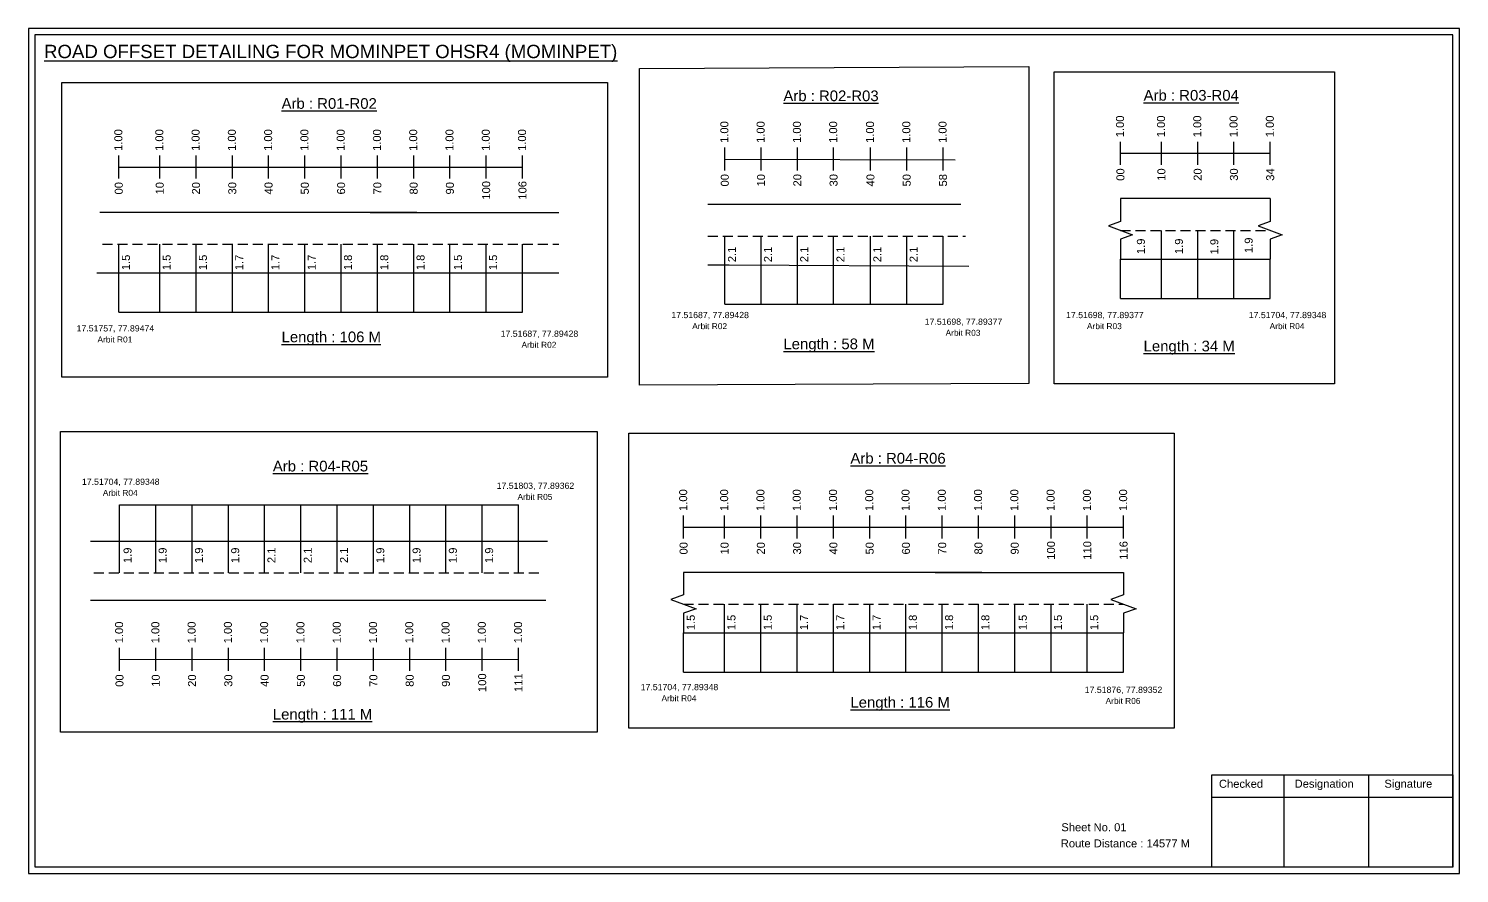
# Model space of a CAD drawing. Header units: inches. Extents: x 1446 to 12099, y 451 to 5049.
# Drawn here: x 3043 to 3579, y 2594 to 2910 of the extents above; entities that cross this region are included whole.
import ezdxf

# ---------------------------------------------------------------- set-up
doc = ezdxf.new("R2010")
doc.units = ezdxf.units.IN
doc.header["$MEASUREMENT"] = 0
doc.linetypes.add('DASHED2', pattern=[0.375, 0.25, -0.125])
doc.layers.add('PDF_Geometry', color=7, linetype='Continuous')
doc.layers.add('PDF_Text', color=5, linetype='Continuous')
doc.styles.add('PDF Arial', font='arial.ttf')
doc.styles.get("Standard").update_dxf_attribs({"font": 'arial.ttf'})

msp = doc.modelspace()

# ---------------------------------------------------------------- linework, layer by layer
at = {"color": 217, "true_color": 0x93278f}
for p, q in [((3304.04, 2857.17), (3304.04, 2865.73)), ((3317.64, 2857.17), (3317.64, 2865.73)), ((3331.24, 2857.17), (3331.24, 2865.73)), ((3344.84, 2857.17), (3344.84, 2865.73)), ((3358.66, 2857.17), (3358.66, 2865.73)), ((3372.26, 2857.17), (3372.26, 2865.73)), ((3385.86, 2857.17), (3385.86, 2865.73)), ((3452.4, 2859.31), (3452.4, 2867.86)), ((3467.76, 2859.31), (3467.76, 2867.86)), ((3481.36, 2859.31), (3481.36, 2867.86)), ((3494.96, 2859.31), (3494.96, 2867.86)), ((3508.56, 2859.31), (3508.56, 2867.86)), ((3076.82, 2854.17), (3076.82, 2862.73)), ((3092.19, 2854.17), (3092.19, 2862.73)), ((3105.79, 2854.17), (3105.79, 2862.73)), ((3119.39, 2854.17), (3119.39, 2862.73)), ((3132.99, 2854.17), (3132.99, 2862.73)), ((3146.59, 2854.17), (3146.59, 2862.73)), ((3160.19, 2854.17), (3160.19, 2862.73)), ((3173.79, 2854.17), (3173.79, 2862.73)), ((3187.39, 2854.17), (3187.39, 2862.73)), ((3200.99, 2854.17), (3200.99, 2862.73)), ((3214.59, 2854.17), (3214.59, 2862.73)), ((3228.19, 2854.17), (3228.19, 2862.73)), ((3304.04, 2861.44), (3390.37, 2861.2)), ((3452.4, 2863.58), (3508.56, 2863.58)), ((3076.82, 2858.44), (3228.19, 2858.44)), ((3288.6, 2719.19), (3288.6, 2727.75)), ((3303.97, 2719.19), (3303.97, 2727.75)), ((3317.57, 2719.19), (3317.57, 2727.75)), ((3331.17, 2719.19), (3331.17, 2727.75)), ((3344.77, 2719.19), (3344.77, 2727.75)), ((3358.37, 2719.19), (3358.37, 2727.75)), ((3371.97, 2719.19), (3371.97, 2727.75)), ((3385.57, 2719.19), (3385.57, 2727.75)), ((3399.17, 2719.19), (3399.17, 2727.75)), ((3412.77, 2719.19), (3412.77, 2727.75)), ((3426.37, 2719.19), (3426.37, 2727.75)), ((3439.97, 2719.19), (3439.97, 2727.75)), ((3453.57, 2719.19), (3453.57, 2727.75)), ((3288.6, 2723.46), (3453.57, 2723.46)), ((3077.09, 2669.58), (3077.09, 2678.14)), ((3090.69, 2669.58), (3090.69, 2678.14)), ((3104.29, 2669.58), (3104.29, 2678.14)), ((3117.89, 2669.58), (3117.89, 2678.14)), ((3131.49, 2669.58), (3131.49, 2678.14)), ((3145.09, 2669.58), (3145.09, 2678.14)), ((3158.69, 2669.58), (3158.69, 2678.14)), ((3172.29, 2669.58), (3172.29, 2678.14)), ((3185.89, 2669.58), (3185.89, 2678.14)), ((3199.49, 2669.58), (3199.49, 2678.14)), ((3213.09, 2669.58), (3213.09, 2678.14)), ((3226.69, 2669.58), (3226.69, 2678.14)), ((3077.09, 2673.85), (3226.69, 2673.88))]:
    msp.add_line(p, q, dxfattribs=at)
for p, q in [((3392.59, 2844.45), (3297.63, 2844.45)), ((3508.56, 2846.58), (3452.4, 2846.58)), ((3188.59, 2841.45), (3069.73, 2841.45)), ((3171.11, 2841.45), (3241.79, 2841.45)), ((3467.76, 2809.16), (3467.76, 2834.7)), ((3481.36, 2809.16), (3481.36, 2834.7)), ((3494.96, 2809.16), (3494.96, 2834.7)), ((3076.82, 2804.03), (3076.82, 2829.57)), ((3092.19, 2804.03), (3092.19, 2829.57)), ((3105.79, 2804.03), (3105.79, 2829.57)), ((3119.39, 2804.03), (3119.39, 2829.57)), ((3132.99, 2804.03), (3132.99, 2829.57)), ((3146.59, 2804.03), (3146.59, 2829.57)), ((3160.19, 2804.03), (3160.19, 2829.57)), ((3173.79, 2804.03), (3173.79, 2829.57)), ((3187.39, 2804.03), (3187.39, 2829.57)), ((3200.99, 2804.03), (3200.99, 2829.57)), ((3214.59, 2804.03), (3214.59, 2829.57)), ((3228.19, 2804.03), (3228.19, 2829.57)), ((3304.04, 2807.03), (3304.04, 2832.56)), ((3317.64, 2807.03), (3317.64, 2832.56)), ((3331.24, 2807.03), (3331.24, 2832.56)), ((3344.84, 2807.03), (3344.84, 2832.56)), ((3358.66, 2807.03), (3358.66, 2832.56)), ((3372.26, 2807.03), (3372.26, 2832.56)), ((3385.86, 2807.03), (3385.86, 2832.56)), ((3452.4, 2823.9), (3508.56, 2823.9)), ((3452.4, 2809.16), (3452.4, 2823.9)), ((3508.56, 2809.16), (3508.56, 2823.9)), ((3068.53, 2818.77), (3241.79, 2818.77)), ((3297.63, 2821.76), (3305.69, 2821.76)), ((3305.69, 2821.76), (3395.54, 2821.26)), ((3077.09, 2706.28), (3077.09, 2731.82)), ((3090.69, 2706.28), (3090.69, 2731.82)), ((3104.29, 2706.28), (3104.29, 2731.82)), ((3117.89, 2706.28), (3117.89, 2731.82)), ((3131.49, 2706.28), (3131.49, 2731.82)), ((3145.09, 2706.28), (3145.09, 2731.82)), ((3158.69, 2706.28), (3158.69, 2731.82)), ((3172.29, 2706.28), (3172.29, 2731.82)), ((3185.89, 2706.28), (3185.89, 2731.82)), ((3199.49, 2706.28), (3199.49, 2731.82)), ((3213.09, 2706.28), (3213.09, 2731.82)), ((3226.69, 2706.28), (3226.69, 2731.82)), ((3066.22, 2718.17), (3237.57, 2718.17)), ((3400.37, 2706.47), (3288.6, 2706.47)), ((3382.9, 2706.47), (3453.57, 2706.47)), ((3236.88, 2695.98), (3066.22, 2695.98)), ((3303.97, 2669.05), (3303.97, 2694.59)), ((3317.57, 2669.05), (3317.57, 2694.59)), ((3331.17, 2669.05), (3331.17, 2694.59)), ((3344.77, 2669.05), (3344.77, 2694.59)), ((3358.37, 2669.05), (3358.37, 2694.59)), ((3371.97, 2669.05), (3371.97, 2694.59)), ((3385.57, 2669.05), (3385.57, 2694.59)), ((3399.17, 2669.05), (3399.17, 2694.59)), ((3412.77, 2669.05), (3412.77, 2694.59)), ((3426.37, 2669.05), (3426.37, 2694.59)), ((3439.97, 2669.05), (3439.97, 2694.59)), ((3288.6, 2683.79), (3453.57, 2683.79)), ((3288.6, 2669.05), (3288.6, 2683.79)), ((3453.57, 2669.05), (3453.57, 2683.79))]:
    msp.add_line(p, q)
at = {"linetype": 'DASHED2', "ltscale": 15}
for p, q in [((3452.4, 2834.7), (3508.56, 2834.7)), ((3070.76, 2829.57), (3241.79, 2829.57)), ((3297.63, 2832.56), (3394.31, 2832.56)), ((3067.49, 2706.28), (3235.09, 2706.28)), ((3288.6, 2694.59), (3453.57, 2694.59))]:
    msp.add_line(p, q, dxfattribs=at)
at = {"color": 5}
for p, q in [((3304.04, 2807.03), (3385.86, 2807.06)), ((3452.4, 2809.16), (3508.56, 2809.16)), ((3076.82, 2804.03), (3228.19, 2804.03)), ((3077.09, 2731.82), (3226.69, 2731.82)), ((3288.6, 2669.05), (3453.57, 2669.05))]:
    msp.add_line(p, q, dxfattribs=at)
for points in [[(3272, 2895.44), (3418.04, 2896.11), (3418.04, 2777.29), (3272, 2776.62)], [(3427.5, 2894.14), (3532.67, 2894.14), (3532.67, 2777.12), (3427.5, 2777.12)], [(3055.5, 2890.12), (3260.06, 2890.12), (3260.06, 2779.62), (3055.5, 2779.62)], [(3055, 2759.3), (3256.24, 2759.3), (3256.24, 2646.62), (3055, 2646.62)], [(3268, 2758.62), (3472.56, 2758.62), (3472.56, 2648.12), (3268, 2648.12)]]:
    msp.add_lwpolyline(points, close=True)
at = {"linetype": 'Continuous'}
for points in [[(3452.4, 2846.58), (3452.4, 2837.97), (3447.9, 2836.34), (3456.89, 2833.06), (3452.4, 2831.42), (3452.4, 2823.9)], [(3508.56, 2846.58), (3508.56, 2837.97), (3504.07, 2836.34), (3513.06, 2833.06), (3508.56, 2831.42), (3508.56, 2823.9)], [(3508.56, 2846.58), (3508.56, 2837.97), (3504.07, 2836.34), (3513.06, 2833.06), (3508.56, 2831.42), (3508.56, 2823.9)], [(3288.6, 2706.47), (3288.6, 2698.04), (3283.86, 2696.31), (3293.34, 2692.86), (3288.6, 2691.13), (3288.6, 2683.79)], [(3453.57, 2706.47), (3453.57, 2698.04), (3448.83, 2696.31), (3458.31, 2692.86), (3453.57, 2691.13), (3453.57, 2683.79)]]:
    msp.add_lwpolyline(points, dxfattribs=at)
at = {"layer": 'PDF_Geometry'}
for points in [[(3043, 2910.33), (3043, 2593.62), (3579.47, 2593.62), (3579.47, 2910.33)], [(3045.33, 2908.01), (3045.33, 2596.04), (3577.05, 2596.04), (3577.05, 2908.01)]]:
    msp.add_lwpolyline(points, close=True, dxfattribs=at)
at = {"layer": 'PDF_Geometry', "color": 242, "true_color": 0xcc1f26}
msp.add_lwpolyline([(3577.05, 2595.95), (3486.71, 2595.95), (3486.71, 2630.56), (3577.05, 2630.56)], close=True, dxfattribs=at)
for points in [[(3513.69, 2630.56), (3513.69, 2595.95)], [(3545.42, 2630.56), (3545.42, 2595.95)], [(3486.71, 2622.18), (3577.05, 2622.18)]]:
    msp.add_lwpolyline(points, dxfattribs=at)

# ---------------------------------------------------------------- texts
at = {"color": 242, "true_color": 0xcd2027}
for s, height, p in [('%%UROAD OFFSET DETAILING FOR MOMINPET OHSR4 (MOMINPET)', 5, (3048.78, 2899.26)), ('%%UArb : R02-R03', 4, (3326.01, 2883.14)), ('%%UArb : R03-R04', 4, (3461.07, 2883.33)), ('%%UArb : R01-R02', 4, (3137.85, 2880.26)), ('%%ULength : 106 M', 4, (3137.85, 2792.76)), ('%%ULength : 58 M', 4, (3326.01, 2790.14)), ('%%ULength : 34 M', 4, (3461.07, 2789.33)), ('%%UArb : R04-R05', 4, (3134.58, 2744.31)), ('%%UArb : R04-R06', 4, (3351.14, 2747.26)), ('%%ULength : 116 M', 4, (3351.14, 2655.76)), ('%%ULength : 111 M', 4, (3134.58, 2651.31))]:
    msp.add_text(s, height=height, dxfattribs=at).set_placement(p)
at = {"color": 217, "true_color": 0x93278f}
for s, p in [('1.00', (3453.72, 2869.6)), ('1.00', (3469.09, 2869.6)), ('1.00', (3482.69, 2869.6)), ('1.00', (3496.29, 2869.6)), ('1.00', (3509.89, 2869.6)), ('1.00', (3078.14, 2864.47)), ('1.00', (3093.51, 2864.47)), ('1.00', (3107.11, 2864.47)), ('1.00', (3120.71, 2864.47)), ('1.00', (3134.31, 2864.47)), ('1.00', (3147.91, 2864.47)), ('1.00', (3161.51, 2864.47)), ('1.00', (3175.11, 2864.47)), ('1.00', (3188.71, 2864.47)), ('1.00', (3202.31, 2864.47)), ('1.00', (3215.91, 2864.47)), ('1.00', (3229.51, 2864.47)), ('1.00', (3305.37, 2867.47)), ('1.00', (3318.97, 2867.47)), ('1.00', (3332.57, 2867.47)), ('1.00', (3346.17, 2867.47)), ('1.00', (3359.99, 2867.47)), ('1.00', (3373.59, 2867.47)), ('1.00', (3387.19, 2867.47)), ('00', (3305.52, 2851.15)), ('10', (3319.12, 2851.15)), ('20', (3332.72, 2851.15)), ('30', (3346.32, 2851.15)), ('40', (3360.14, 2851.15)), ('50', (3373.74, 2851.15)), ('58', (3387.34, 2851.15)), ('00', (3453.87, 2853.28)), ('10', (3469.24, 2853.28)), ('20', (3482.84, 2853.28)), ('30', (3496.44, 2853.28)), ('34', (3510.04, 2853.28)), ('00', (3078.29, 2848.15)), ('10', (3093.66, 2848.15)), ('20', (3107.26, 2848.15)), ('30', (3120.86, 2848.15)), ('40', (3134.46, 2848.15)), ('50', (3148.06, 2848.15)), ('60', (3161.66, 2848.15)), ('70', (3175.26, 2848.15)), ('80', (3188.86, 2848.15)), ('90', (3202.46, 2848.15)), ('100', (3216.06, 2846.2)), ('106', (3229.66, 2846.2)), ('1.00', (3289.93, 2729.49)), ('1.00', (3305.3, 2729.49)), ('1.00', (3318.9, 2729.49)), ('1.00', (3332.5, 2729.49)), ('1.00', (3346.1, 2729.49)), ('1.00', (3359.7, 2729.49)), ('1.00', (3373.3, 2729.49)), ('1.00', (3386.9, 2729.49)), ('1.00', (3400.5, 2729.49)), ('1.00', (3414.1, 2729.49)), ('1.00', (3427.7, 2729.49)), ('1.00', (3441.3, 2729.49)), ('1.00', (3454.9, 2729.49)), ('00', (3290.08, 2713.17)), ('10', (3305.45, 2713.17)), ('20', (3319.05, 2713.17)), ('30', (3332.65, 2713.17)), ('40', (3346.25, 2713.17)), ('50', (3359.85, 2713.17)), ('60', (3373.45, 2713.17)), ('70', (3387.05, 2713.17)), ('80', (3400.65, 2713.17)), ('90', (3414.25, 2713.17)), ('100', (3427.85, 2711.22)), ('110', (3441.45, 2711.22)), ('116', (3455.05, 2711.22)), ('1.00', (3078.42, 2679.88)), ('1.00', (3092.02, 2679.88)), ('1.00', (3105.62, 2679.88)), ('1.00', (3119.22, 2679.88)), ('1.00', (3132.82, 2679.88)), ('1.00', (3146.42, 2679.88)), ('1.00', (3160.02, 2679.88)), ('1.00', (3173.62, 2679.88)), ('1.00', (3187.22, 2679.88)), ('1.00', (3200.82, 2679.88)), ('1.00', (3214.42, 2679.88)), ('1.00', (3228.02, 2679.88)), ('00', (3078.57, 2663.56)), ('10', (3092.17, 2663.56)), ('20', (3105.77, 2663.56)), ('30', (3119.37, 2663.56)), ('40', (3132.97, 2663.56)), ('50', (3146.57, 2663.56)), ('60', (3160.17, 2663.56)), ('70', (3173.77, 2663.56)), ('80', (3187.37, 2663.56)), ('90', (3200.97, 2663.56)), ('100', (3214.57, 2661.61)), ('111', (3228.17, 2661.61))]:
    msp.add_text(s, height=3, rotation=90, dxfattribs=at).set_placement(p)
for s, p in [('2.1', (3308.22, 2822.76)), ('2.1', (3321.71, 2822.76)), ('2.1', (3335.31, 2822.76)), ('2.1', (3348.91, 2822.76)), ('2.1', (3362.73, 2822.76)), ('2.1', (3376.33, 2822.76)), ('1.9', (3461.55, 2825.8)), ('1.9', (3475.82, 2825.8)), ('1.9', (3489.08, 2825.68)), ('1.9', (3501.97, 2826.18)), ('1.5', (3080.99, 2819.76)), ('1.5', (3096.25, 2819.76)), ('1.5', (3109.85, 2819.76)), ('1.7', (3123.45, 2819.76)), ('1.7', (3137.05, 2819.76)), ('1.7', (3150.65, 2819.76)), ('1.8', (3164.25, 2819.76)), ('1.8', (3177.85, 2819.76)), ('1.8', (3191.45, 2819.76)), ('1.5', (3205.48, 2819.76)), ('1.5', (3218.65, 2819.76)), ('1.9', (3081.6, 2709.96)), ('1.9', (3094.76, 2709.96)), ('1.9', (3108.36, 2709.96)), ('1.9', (3121.96, 2709.96)), ('2.1', (3135.56, 2709.96)), ('2.1', (3149.16, 2709.96)), ('2.1', (3162.76, 2709.96)), ('1.9', (3176.36, 2709.96)), ('1.9', (3189.96, 2709.96)), ('1.9', (3203.56, 2709.96)), ('1.9', (3217.16, 2709.96)), ('1.5', (3292.78, 2684.78)), ('1.5', (3308.04, 2684.78)), ('1.5', (3321.64, 2684.78)), ('1.7', (3335.24, 2684.78)), ('1.7', (3348.84, 2684.78)), ('1.7', (3362.44, 2684.78)), ('1.8', (3376.04, 2684.78)), ('1.8', (3389.64, 2684.78)), ('1.8', (3403.24, 2684.78)), ('1.5', (3417.27, 2684.78)), ('1.5', (3430.44, 2684.78)), ('1.5', (3444.04, 2684.78))]:
    msp.add_text(s, height=3, rotation=90).set_placement(p)
at = {"color": 5}
for s, height, p in [('17.51687, 77.89428', 2.34, (3284, 2801.79)), ('17.51698, 77.89377', 2.34, (3379, 2799.29)), ('17.51698, 77.89377', 2.34, (3432, 2801.79)), ('17.51704, 77.89348', 2.34, (3500.5, 2801.79)), ('17.51757, 77.89474', 2.34, (3061, 2796.79)), ('17.51687, 77.89428', 2.34, (3220, 2794.79)), ('Arbit R02', 2.246, (3291.82, 2797.66)), ('Arbit R03', 2.246, (3386.82, 2795.16)), ('Arbit R03', 2.246, (3439.82, 2797.66)), ('Arbit R04', 2.246, (3508.32, 2797.66)), ('Arbit R01', 2.246, (3068.82, 2792.66)), ('Arbit R02', 2.246, (3227.82, 2790.66)), ('17.51704, 77.89348', 2.34, (3063, 2739.29)), ('Arbit R04', 2.246, (3070.82, 2735.16)), ('17.51803, 77.89362', 2.34, (3218.5, 2737.79)), ('Arbit R05', 2.246, (3226.32, 2733.66)), ('17.51704, 77.89348', 2.34, (3272.5, 2662.29)), ('17.51876, 77.89352', 2.34, (3439, 2661.29)), ('Arbit R04', 2.246, (3280.32, 2658.16)), ('Arbit R06', 2.246, (3446.82, 2657.16))]:
    msp.add_text(s, height=height, dxfattribs=at).set_placement(p)
for s, p in [('Sheet No. 01', (3430.21, 2609.42)), ('Route Distance : 14577 M', (3430.02, 2603.37))]:
    msp.add_text(s, height=3).set_placement(p)
at = {"layer": 'PDF_Text', "color": 7, "attachment_point": 7, "style": 'PDF Arial'}
for s, insert, char_height in [('Checked', (3489.32, 2625.67), 3.001), ('Designation', (3517.69, 2624.84), 3.0006), ('Signature', (3551.37, 2624.84), 3.001)]:
    msp.add_mtext(s, dxfattribs=dict(at, insert=insert, char_height=char_height))

doc.saveas('drawing.dxf')
